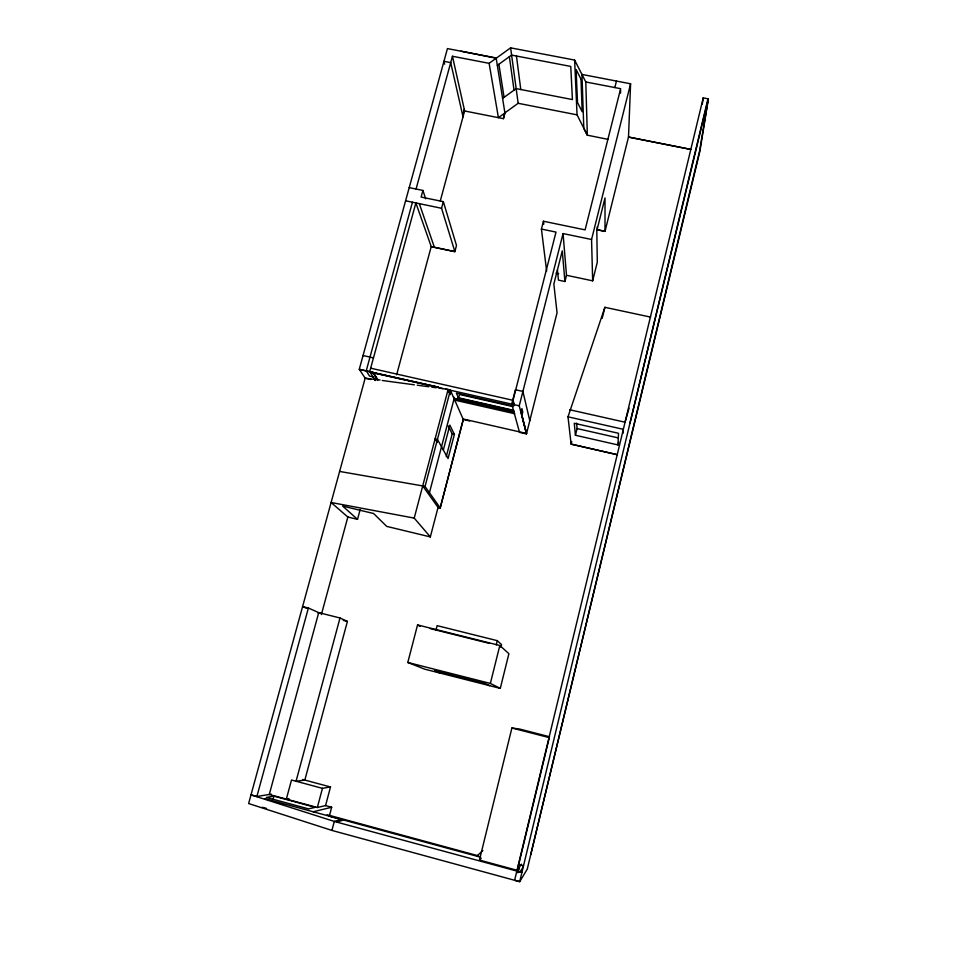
<?xml version="1.0" encoding="UTF-8"?>
<svg xmlns="http://www.w3.org/2000/svg" width="957" height="957" viewBox="0 0 957 957"><rect width="100%" height="100%" fill="white"/><g stroke="black" fill="none" stroke-linecap="round" stroke-linejoin="round"><path stroke-width="1.44" d="M620.543 93.08L620.614 90.149M416.068 189.031L452.458 56.26L489.123 63.329L510.619 47.85L574.619 60.064L585.792 81.967L587.335 135.272L583.806 128.286L581.952 74.431L630.591 83.785L628.498 137.102L690.882 149.424L628.498 137.018L605.003 231.379L597.3 229.776L597.252 226.797M617.983 444.945L618.509 433.282L574.272 423.269L575.432 435.256L617.983 444.945L618.641 442.254M623.103 433.198L623.33 429.322L568.003 416.821L604.896 307.305L650.593 317.102M702.294 104.169L703.275 97.746L514.627 880.237L519.723 881.636L527.271 869.1L699.579 151.039L708.371 98.727L699.902 151.194L530.728 854.733M519.089 867.688L517.869 872.808L519.101 867.676M523.3 865.044L522.63 867.843L519.783 872.246M708.013 98.655L519.699 881.672L331.923 830.425L248.629 803.545L365.167 378.182L359.27 369.282L447.445 48.592L496.504 58.018M708.371 98.727L629.933 423.317M511.899 728.002L549.294 737.644L517.306 870.356L479.457 860.068L511.899 728.002L519.555 729.031L549.593 736.77M571.748 441.5L571.114 444.144L617.421 454.731L571.102 444.096L568.003 416.821M602.144 318.406L604.896 307.305M575.432 435.256L577.083 428.557L576.592 423.114M500.284 688.382L490.355 683.442L499.829 645.497L417.551 624.921L407.802 662.471L424.752 669.182L500.284 688.382L508.897 653.703L499.829 645.497M500.918 647.375L501.588 644.635L497.317 640.676L437.134 625.651L436.045 629.862M592.658 280.832L591.558 239.489L563.063 233.568L566.496 275.281L592.658 280.832L597.3 262.182L596.809 230.733L605.015 197.943L605.003 231.379L597.3 229.704M591.558 239.489L630.591 83.785M496.252 644.922L497.317 640.676M557.417 269.886L558.445 280.126L564.929 281.502L566.496 275.281M529.783 420.721L522.905 391.425L515.38 389.738L511.72 404.105L519.543 432.361L526.446 433.94L557.058 312.783L553.84 284.073L562.273 250.89L564.929 281.502M614.825 87.566L616.475 81.07M514.495 414.13L513.981 411.438M526.446 433.94L519.244 405.804L563.063 233.568M514.208 404.596L513.048 400.313L556.005 232.096L541.435 229.058L543.444 221.234L585.098 229.871L620.65 88.678L585.792 81.967M512.509 404.5L513.167 401.94M461.166 399.978L454.575 398.483M453.522 396.677L454.958 400.612M513.538 410.685L458.57 398.232L459.551 394.463L513.191 406.641M446.261 456.621L452.206 433.868L448.259 425.937M443.33 450.017L449.85 425.135L454.396 434.37L448.067 458.547L437.433 439.419L435.1 438.88L437.098 442.421M360.143 509.603L357.511 519.352L342.666 506.086L373.601 513.514L386.736 526.398L430.339 536.913L438.055 507.377L422.707 485.929L339.615 471.442M469.684 420.96L463.284 419.501L440.232 507.928L438.055 507.377L440.196 507.892L463.26 419.441L450.376 390.241L448.091 389.607L450.257 394.463M331.923 830.425L334.292 821.429L341.171 819.359L328.981 816.07M430.339 536.913L414.225 518.108L448.151 389.355L445.567 389.009M440.232 507.928L425.04 486.491L450.376 390.241M429.442 492.699L454.12 398.722L513.981 412.288M452.458 56.26L464.635 110.976L503.406 118.656L504.913 112.974L496.193 58.233L460.951 51.188M339.998 617.983L296.06 781.247L304.84 780.075L347.403 621.404L339.998 617.983L318.705 612.636L269.276 794.477L317.341 807.505L325.559 805.591L330.5 786.965L302.627 779.488M329.519 815.424L331.684 807.241L325.559 805.591M317.341 807.505L322.437 788.341L330.5 786.965M462.674 115.259L464.277 109.337M440.268 201.018L464.623 110.88M396.629 374.797L431.224 246.595L454.862 251.607L456.489 245.482L443.354 201.652L421.116 197.046L422.91 190.443L409.225 187.62M519.244 405.804L369.617 371.986L415.876 202.932L431.248 246.667L454.886 251.679L441.56 208.279L443.354 201.652M321.373 614.573L347.917 516.804M273.2 798.951L273.953 796.152L315.2 807.337L308.537 808.88L266.369 797.432L273.953 796.152M412.443 202.226L366.22 370.885L369.581 376.113L373.015 376.891L375.359 380.527L369.713 371.639M521.481 864.159L516.828 871.061L521.924 872.449L334.292 821.429L251.009 794.884L256.883 796.475L308.381 608.018L302.591 606.571L306.671 608.377M629.084 408.089L625.041 422.216L569.75 409.763M523.503 865.87L518.431 864.458M479.457 860.068L481.156 858.429M476.706 856.168L482.89 850.582M497.329 65.375L511.6 55.099L570.755 66.428L572.43 99.576L516.158 88.618L502.592 98.415M608.006 139.363L587.323 135.176L577.059 114.852L518.156 103.296L504.889 112.878L503.406 118.656M504.913 112.974L498.418 117.663L489.123 63.329M336.708 822.075L343.527 820.005M313.166 811.775L331.684 807.241M262.23 807.265L266.548 808.426M288.942 798.628L286.346 799.107L291.502 780.015L322.437 788.341M256.883 796.475L271.274 794.154M382.274 380.491L414.333 384.81M417.24 385.192L428.903 386.772M431.81 387.166L436.189 387.752M439.096 388.147L442.983 388.662M414.225 518.108L331.11 502.497L347.81 517.019L357.511 519.352M703.251 97.901L707.977 98.798M405.601 200.791L441.56 208.279M369.677 371.759L373.182 372.488L377.907 379.905L365.167 378.182L370.993 379.51M556.005 273.056L558.685 273.63M369.629 371.926L438.665 387.214L359.258 369.33L373.182 372.488L377.644 379.989L373.122 372.704M363.05 355.537L373.481 357.882M370.658 368.194L513.048 400.313M512.186 405.792L456.405 393.171L458.57 398.232M374.319 378.745L380.073 380.049M457.817 397.657L513.67 410.302M455.065 400.193L514.603 413.699M577.083 428.557L618.198 437.887M462.925 418.939L526.529 433.473L521.051 411.977L521.9 408.615L522.749 412.024L521.888 415.434L526.529 433.473M452.206 433.868L454.396 434.37M422.707 485.929L425.04 486.491M430.172 628.57L489.41 643.391M317.604 612.683L320.38 613.377L308.381 608.018M343.276 620.363L347.403 621.404M407.802 662.471L490.355 683.442M327.127 814.754L478.62 855.893M264.587 798.581L480.701 857.245M440.304 673.13L434.502 670.761L485.63 683.753L489.697 685.691M417.551 624.921L420.015 626.44M448.055 389.714L450.233 394.571M419.31 203.65L434.406 247.337M422.91 190.443L425.686 198.817M512.701 400.241L514.172 405.66M521.254 411.151L522.115 414.537M444.622 64.179L443.952 61.32L450.711 62.636L463.044 116.886M498.896 64.251L504.088 97.339M509.375 56.702L514.041 90.149M510.619 47.85L518.156 103.296M516.457 56.02L520.787 89.515M541.435 229.058L546.638 271.07M543.444 221.234L543.791 224.177M574.619 60.064L577.059 114.852M581.007 79.144L576.09 69.49L577.514 102.519L582.179 111.754L581.007 79.144"/></g></svg>
